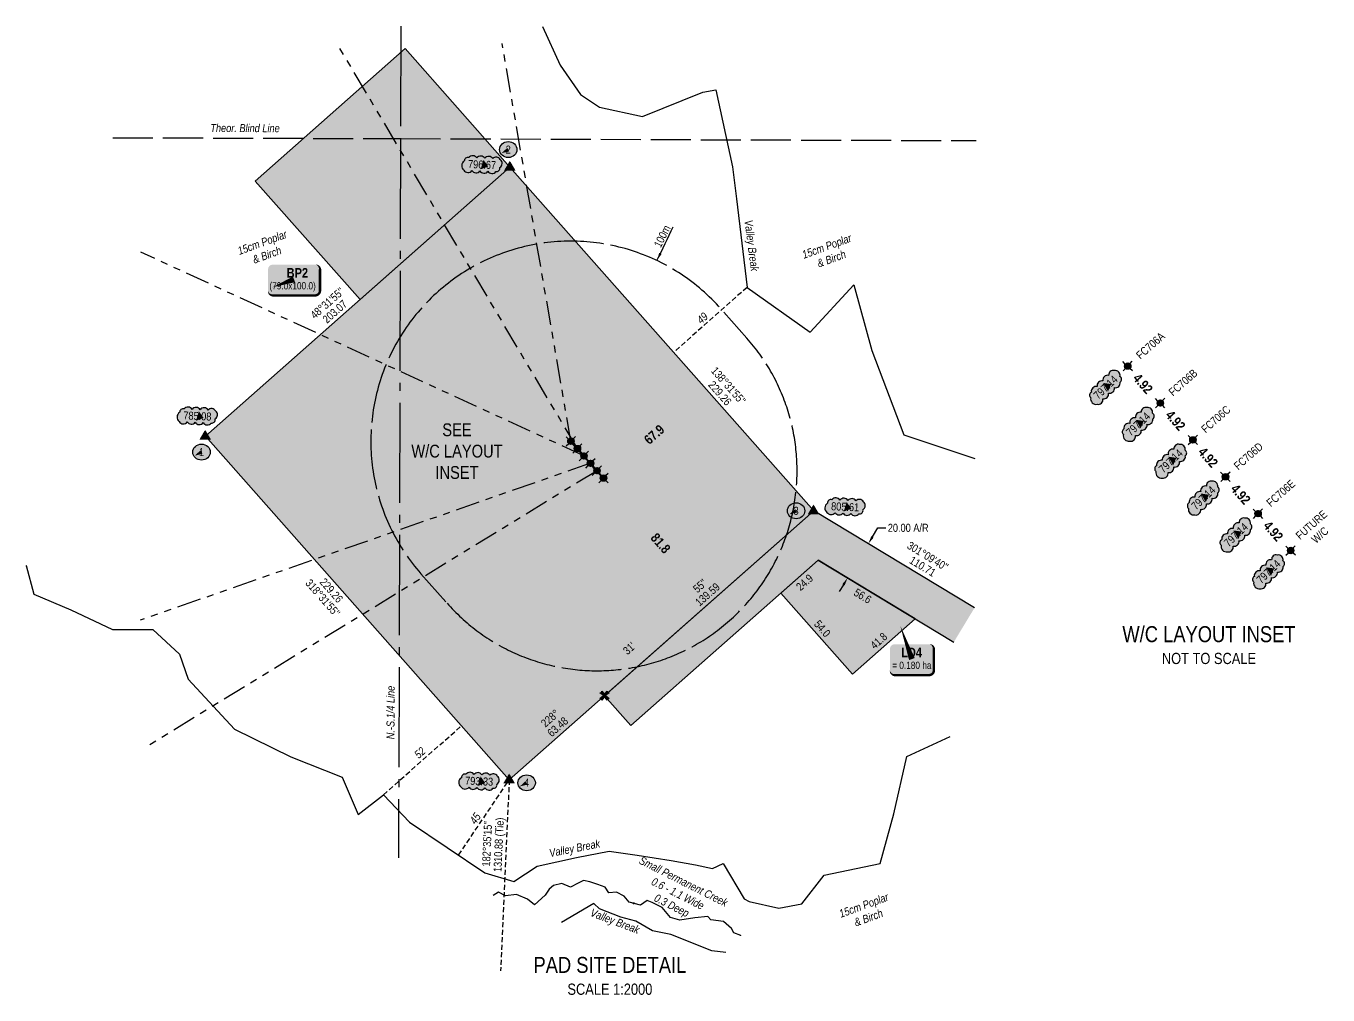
# Model space of a CAD drawing. Extents: x 481150 to 519818, y 6045091 to 6055068.
# Drawn here: x 488739 to 490365, y 6049548 to 6050758 of the extents above; entities that cross this region are included whole.
import ezdxf
from ezdxf.enums import TextEntityAlignment as Align

# ---------------------------------------------------------------- set-up
doc = ezdxf.new("R2010")
doc.units = 0
doc.header["$LTSCALE"] = 5
doc.header["$PDSIZE"] = 0.5
for name, pattern in [('foc-BUFFER', [16.75, 15, -1.75]), ('foc-DRILLPATH', [14.75, 6, -1.75, 1.75, -1.75, 1.75, -1.75]), ('foc-QUARTERLINE', [33, 25, -3, 2, -3]), ('foc-TIELINE', [1.875, 1.25, -0.625]), ('foc-UNSURVEYED', [12.5, 10, -2.5])]:
    doc.linetypes.add(name, pattern=pattern)
doc.layers.get('Defpoints').update_dxf_attribs({"color": 9})
for name, color, linetype in [('AUX-BUFFER', 7, 'foc-BUFFER'), ('DETAIL-T', 7, 'Continuous'), ('L-BD', 7, 'Continuous'), ('L-BD1', 253, 'Continuous'), ('L-MON', 1, 'Continuous'), ('L-QSEC', 8, 'foc-QUARTERLINE'), ('L-TIE', 7, 'foc-TIELINE'), ('L-TITLEDB', 4, 'Continuous'), ('L-USEC', 7, 'foc-UNSURVEYED'), ('P-ELEVATION', 7, 'Continuous'), ('P-PDRILLPATH', 12, 'foc-DRILLPATH'), ('P-PROPOSED', 10, 'Continuous'), ('P-PROPOSED-H', 21, 'Continuous'), ('P-TEMP-BLOCKS', 250, 'Continuous'), ('P-TEMP-H', 41, 'Continuous'), ('P-TEMP_BORROW PIT', 46, 'Continuous'), ('P-TEMP_WORKSPACE', 46, 'Continuous'), ('P-TXT', 4, 'Continuous'), ('T-BUSH-T', 110, 'Continuous'), ('T-SLOPE', 48, 'Continuous'), ('T-TIE', 201, 'foc-TIELINE'), ('T-WATER', 160, 'Continuous')]:
    doc.layers.add(name, color=color, linetype=linetype)
doc.layers.add('T-TEXT', color=48, linetype='Continuous', lineweight=18)
doc.layers.add('T-TIE-T', color=201, linetype='Continuous', lineweight=18)
doc.styles.add('80', font='ARIALN.TTF', dxfattribs={"height": 10})
doc.styles.add('80CG', font='ARIALN.TTF', dxfattribs={"height": 10})
doc.styles.add('80L', font='ARIALN.TTF', dxfattribs={"height": 10})
doc.styles.add('80LS', font='ARIALNI.TTF', dxfattribs={"height": 10})
doc.styles.add('BOLD', font='ARIALNB.TTF')
doc.styles.add('foc-LtypeFont', font='ARIALN.TTF', dxfattribs={"height": 7.35})
doc.linetypes.add('foc-TOPO-flowdirection-NOLINE', pattern='A,0,[">",foc-LtypeFont,S=0.3,R=0,X=0,Y=-0.945],-20,[">",foc-LtypeFont,S=0.3,R=0,X=0,Y=-0.945],0', length=20)
doc.dimstyles.new('CG2011', dxfattribs={"dimscale": 5, "dimtxt": 9, "dimasz": 2, "dimexe": 0.2, "dimexo": 0.0625, "dimgap": 0.5, "dimtad": 0, "dimtih": 1, "dimtoh": 1, "dimzin": 0, "dimdsep": 46, "dimtxsty": '80CG', "dimcen": 0.1, "dimse1": 1, "dimse2": 1, "dimclrd": 256, "dimclrt": 256, "dimaunit": 1, "dimadec": 4, "dimazin": 0, "dimtfac": 0.06, "dimtofl": 0, "dimtmove": 0, "dimatfit": 1, "dimfxl": 0.2, "dimtolj": 1, "dimtzin": 0, "dimlwd": -1, "dimarcsym": 0})
doc.dimstyles.new('Compass 5 000', dxfattribs={"dimscale": 5, "dimtxt": 9, "dimasz": 2, "dimexe": 0.2, "dimexo": 0.0625, "dimgap": 0.5, "dimtad": 0, "dimtih": 1, "dimtoh": 1, "dimzin": 0, "dimdsep": 46, "dimtxsty": '80CG', "dimcen": 0.1, "dimse1": 1, "dimse2": 1, "dimclrd": 256, "dimclrt": 256, "dimaunit": 1, "dimadec": 4, "dimazin": 0, "dimtfac": 0.06, "dimtofl": 0, "dimtmove": 0, "dimatfit": 1, "dimfxl": 0.2, "dimtolj": 1, "dimtzin": 0, "dimlwd": -1, "dimarcsym": 0})

# ---------------------------------------------------------------- blocks, each defined once
blk = doc.blocks.new('*U417')
at = {"true_color": 0xff8aff}
h = blk.add_hatch(color=211, dxfattribs=at)
edge = h.paths.add_edge_path()
edge.add_line((-21.5, -20), (21.5, -20))
edge.add_arc((21.5, -14), 6, 270, 360)
edge.add_line((27.5, -14), (27.5, 12.5))
edge.add_arc((21.5, 12.5), 6, 0, 90)
edge.add_line((21.5, 18.5), (-21.5, 18.5))
edge.add_arc((-21.5, 12.5), 6, 90, 180)
edge.add_line((-27.5, 12.5), (-27.5, -14))
edge.add_arc((-21.5, -14), 6, 180, 270)
at = {"flags": 128}
blk.add_lwpolyline([(-14.4, 41.5, 0, 7.5, 0), (0, 0, 0, 0, 0)], format="xyseb", dxfattribs=at)
at = {"color": 250, "flags": 128}
blk.add_lwpolyline([(-21.5, -20, 3, 3, 0), (21.5, -20, 3, 3, 0.414214), (27.5, -14, 3, 3, 0), (27.5, 12.5, 3, 0, 0.414214), (21.5, 18.5, 0, 0, 0), (-21.5, 18.5, 0, 0, 0.414214), (-27.5, 12.5, 0, 0, 0), (-27.5, -14, 0, 3, 0.414214)], format="xyseb", close=True, dxfattribs=at)
at = {"color": 250}
for tag, p, height, style in [('TEMP_AREA_W1_001', (-9.2, 2.2), 12, 'BOLD'), ('ENTER_TEXT_001', (-30.7, -12.5), 9, '80')]:
    blk.add_attdef(tag, p, '', height=height, dxfattribs=dict(at, style=style))
blk = doc.blocks.new('*D430')
at = {"layer": 'Defpoints', "color": 0, "linetype": 'Continuous', "transparency": 16777216}
for p in [(489790.8, 6050111.6), (489798.3, 6050107.1), (489772.5, 6050064.3)]:
    blk.add_point(p, dxfattribs=at)
at = {"layer": 'P-TXT', "transparency": 16777216}
for p, q in [((489796, 6050120.2), (489802.8, 6050131.5)), ((489802.8, 6050131.5), (489812.8, 6050131.5)), ((489759.8, 6050060.3), (489754.6, 6050051.8))]:
    blk.add_line(p, q, dxfattribs=at)
at = {"layer": 'P-TXT', "linetype": 'Continuous', "transparency": 16777216}
for points in [[(489794.5, 6050121.1), (489797.4, 6050119.3), (489790.8, 6050111.6)], [(489758.3, 6050061.2), (489761.2, 6050059.5), (489764.9, 6050068.9)]]:
    blk.add_solid(points, dxfattribs=at)
at = {"layer": 'P-TXT', "linetype": 'Continuous', "transparency": 16777216, "insert": (489840.6, 6050131.5), "char_height": 10, "attachment_point": 5, "style": '80CG'}
blk.add_mtext('\\A1;20.00 A/R', dxfattribs=at)
blk = doc.blocks.new('WC')
at = {"layer": 'L-MON'}
h = blk.add_hatch(color=255, dxfattribs=at)
h.dxf.hatch_style = 1
edge = h.paths.add_edge_path()
edge.add_arc((0, 0), 0.9, 0, 360)
at = {"layer": 'L-MON', "color": 240, "flags": 128}
for points in [[(-0.62, 0.5), (-1.23, 1.12)], [(0.52, 0.61), (1.13, 1.21)], [(-1.18, -1.18), (-0.56, -0.57)], [(1.16, -1.18), (0.56, -0.57)]]:
    blk.add_lwpolyline(points, dxfattribs=at)
at = {"layer": 'L-MON', "color": 240}
for radius in [0.8, 0.373]:
    blk.add_circle((0, 0), radius, dxfattribs=at)
blk = doc.blocks.new('TRIA')
blk.add_hatch(color=255).paths.add_polyline_path([(-0.04, 1.52), (-1.47, -0.87), (1.39, -0.87)])
blk = doc.blocks.new('TRIAA')
blk.add_blockref('TRIA', (0, 0))
blk = doc.blocks.new('TRIB')
at = {"color": 1}
blk.add_lwpolyline([(-1.12, -0.67), (-0.04, 1.13), (1.04, -0.67)], close=True, dxfattribs=at)
blk = doc.blocks.new('TRIBB')
blk.add_blockref('TRIB', (0, 0))
blk = doc.blocks.new('TRICC')
for name in ['TRIAA', 'TRIBB']:
    blk.add_blockref(name, (0, 0))
blk = doc.blocks.new('plspike')
blk.add_blockref('TRICC', (0, 0))
blk = doc.blocks.new('TEMP')
h = blk.add_hatch(color=255)
h.dxf.hatch_style = 1
h.paths.add_polyline_path([(0, 0.25), (-0.67, 1.15), (-0.67, 0.67), (-1.15, 0.67), (-0.25, 0), (-1.15, -0.67), (-0.67, -0.67), (-0.67, -1.15), (0, -0.25), (0.67, -1.15), (0.67, -0.67), (1.15, -0.67), (0.25, 0), (1.15, 0.67), (0.67, 0.67), (0.67, 1.15)])
h.paths.add_polyline_path([(0.57, 0.85), (0.57, 0.57), (0.85, 0.57), (0.08, 0), (0.85, -0.57), (0.57, -0.57), (0.57, -0.85), (0, -0.08), (-0.57, -0.85), (-0.57, -0.57), (-0.85, -0.57), (-0.08, 0), (-0.85, 0.57), (-0.57, 0.57), (-0.57, 0.85), (0, 0.08)], flags=16)
h = blk.add_hatch(color=1)
h.dxf.hatch_style = 1
h.paths.add_polyline_path([(0, 0.08), (-0.57, 0.85), (-0.57, 0.57), (-0.85, 0.57), (-0.08, 0), (-0.85, -0.57), (-0.57, -0.57), (-0.57, -0.85), (0, -0.08), (0.57, -0.85), (0.57, -0.57), (0.85, -0.57), (0.08, 0), (0.85, 0.57), (0.57, 0.57), (0.57, 0.85)])
at = {"color": 1}
for p, q in [((-0.08, 0), (0.08, 0)), ((0, 0.08), (0, -0.08))]:
    blk.add_line(p, q, dxfattribs=at)
at = {"color": 255, "flags": 128}
blk.add_lwpolyline([(-0.25, 0), (-1.15, 0.67), (-0.67, 0.67), (-0.67, 1.15), (0, 0.25), (0.67, 1.15), (0.67, 0.67), (1.15, 0.67), (0.25, 0), (1.15, -0.67), (0.67, -0.67), (0.67, -1.15), (0, -0.25), (-0.67, -1.15), (-0.67, -0.67), (-1.15, -0.67)], close=True, dxfattribs=at)
at = {"color": 1, "flags": 128}
blk.add_lwpolyline([(-0.08, 0), (-0.85, 0.57), (-0.57, 0.57), (-0.57, 0.85), (0, 0.08), (0.57, 0.85), (0.57, 0.57), (0.85, 0.57), (0.08, 0), (0.85, -0.57), (0.57, -0.57), (0.57, -0.85), (0, -0.08), (-0.57, -0.85), (-0.57, -0.57), (-0.85, -0.57)], close=True, dxfattribs=at)
blk = doc.blocks.new('*U372')
at = {"layer": 'P-ELEVATION'}
h = blk.add_hatch(color=111, dxfattribs=at)
h.dxf.hatch_style = 1
edge = h.paths.add_edge_path()
edge.add_arc((-17.4, -4.5), 6.1, 215, 325)
edge.add_arc((-7.4, -4.5), 6.1, 215, 325)
edge.add_arc((2.6, -4.5), 6.1, 215, 325)
edge.add_arc((12.7, -4.5), 6.1, 215, 325)
edge.add_arc((18.1, -3.7), 4.32, 263.4336, 373.4336)
edge.add_arc((18.8, 2.3), 6.1, 305, 415)
edge.add_arc((17.5, 4.4), 5.69, 30.6955, 140.6955)
edge.add_arc((8.1, 4.5), 6.1, 35, 145)
edge.add_arc((-1.9, 4.5), 6.1, 35, 145)
edge.add_arc((-11.9, 4.5), 6.1, 35, 145)
edge.add_arc((-18, 3.8), 4.33, 75.4261, 185.4261)
edge.add_arc((-18.4, -2.3), 6.96, 125, 235)
at = {"color": 240, "flags": 128}
blk.add_lwpolyline([(-22.4, -8, 0.520567), (-12.3, -8, 0.520567), (-2.4, -8, 0.520567), (7.6, -8, 0.520567), (17.6, -8, 0.520567), (22.4, -2.7, 0.520567), (22.4, 7.3, 0.520567), (13.1, 8, 0.520567), (3.1, 8, 0.520567), (-6.9, 8, 0.520567), (-16.9, 8, 0.520567), (-22.4, 3.4, 0.520567)], format="xyb", close=True, dxfattribs=at)
at = {"layer": 'P-ELEVATION', "color": 240, "flags": 128}
blk.add_lwpolyline([(0, 0, 12.5, 0, 0), (7.8, -2, 0, 0, 0)], format="xyseb", dxfattribs=at)
at = {"layer": 'P-ELEVATION', "color": 240, "style": '80'}
blk.add_attdef('ELEVATION', text='', height=10, dxfattribs=at).set_placement((0, 0), align=Align.MIDDLE_CENTER)
blk = doc.blocks.new('*U368')
at = {"layer": 'P-ELEVATION'}
h = blk.add_hatch(color=111, dxfattribs=at)
h.dxf.hatch_style = 1
edge = h.paths.add_edge_path()
edge.add_arc((-17.4, -4.5), 6.1, 215, 325)
edge.add_arc((-7.4, -4.5), 6.1, 215, 325)
edge.add_arc((2.6, -4.5), 6.1, 215, 325)
edge.add_arc((12.7, -4.5), 6.1, 215, 325)
edge.add_arc((18.1, -3.7), 4.32, 263.4336, 373.4336)
edge.add_arc((18.8, 2.3), 6.1, 305, 415)
edge.add_arc((17.5, 4.4), 5.69, 30.6955, 140.6955)
edge.add_arc((8.1, 4.5), 6.1, 35, 145)
edge.add_arc((-1.9, 4.5), 6.1, 35, 145)
edge.add_arc((-11.9, 4.5), 6.1, 35, 145)
edge.add_arc((-18, 3.8), 4.33, 75.4261, 185.4261)
edge.add_arc((-18.4, -2.3), 6.96, 125, 235)
at = {"color": 240, "flags": 128}
blk.add_lwpolyline([(-22.4, -8, 0.520567), (-12.3, -8, 0.520567), (-2.4, -8, 0.520567), (7.6, -8, 0.520567), (17.6, -8, 0.520567), (22.4, -2.7, 0.520567), (22.4, 7.3, 0.520567), (13.1, 8, 0.520567), (3.1, 8, 0.520567), (-6.9, 8, 0.520567), (-16.9, 8, 0.520567), (-22.4, 3.4, 0.520567)], format="xyb", close=True, dxfattribs=at)
at = {"layer": 'P-ELEVATION', "color": 240, "flags": 128}
blk.add_lwpolyline([(0, 0, 12.5, 0, 0), (7.8, -2, 0, 0, 0)], format="xyseb", dxfattribs=at)
at = {"layer": 'P-ELEVATION', "color": 240, "style": '80'}
blk.add_attdef('ELEVATION', text='', height=10, dxfattribs=at).set_placement((0, 0), align=Align.MIDDLE_CENTER)
blk = doc.blocks.new('*U369')
at = {"layer": 'P-ELEVATION'}
h = blk.add_hatch(color=111, dxfattribs=at)
h.dxf.hatch_style = 1
edge = h.paths.add_edge_path()
edge.add_arc((-17.4, -4.5), 6.1, 215, 325)
edge.add_arc((-7.4, -4.5), 6.1, 215, 325)
edge.add_arc((2.6, -4.5), 6.1, 215, 325)
edge.add_arc((12.7, -4.5), 6.1, 215, 325)
edge.add_arc((18.1, -3.7), 4.32, 263.4336, 373.4336)
edge.add_arc((18.8, 2.3), 6.1, 305, 415)
edge.add_arc((17.5, 4.4), 5.69, 30.6955, 140.6955)
edge.add_arc((8.1, 4.5), 6.1, 35, 145)
edge.add_arc((-1.9, 4.5), 6.1, 35, 145)
edge.add_arc((-11.9, 4.5), 6.1, 35, 145)
edge.add_arc((-18, 3.8), 4.33, 75.4261, 185.4261)
edge.add_arc((-18.4, -2.3), 6.96, 125, 235)
at = {"color": 240, "flags": 128}
blk.add_lwpolyline([(-22.4, -8, 0.520567), (-12.3, -8, 0.520567), (-2.4, -8, 0.520567), (7.6, -8, 0.520567), (17.6, -8, 0.520567), (22.4, -2.7, 0.520567), (22.4, 7.3, 0.520567), (13.1, 8, 0.520567), (3.1, 8, 0.520567), (-6.9, 8, 0.520567), (-16.9, 8, 0.520567), (-22.4, 3.4, 0.520567)], format="xyb", close=True, dxfattribs=at)
at = {"layer": 'P-ELEVATION', "color": 240, "flags": 128}
blk.add_lwpolyline([(0, 0, 12.5, 0, 0), (7.8, -2, 0, 0, 0)], format="xyseb", dxfattribs=at)
at = {"layer": 'P-ELEVATION', "color": 240, "style": '80'}
blk.add_attdef('ELEVATION', text='', height=10, dxfattribs=at).set_placement((0, 0), align=Align.MIDDLE_CENTER)
blk = doc.blocks.new('*U370')
at = {"layer": 'P-ELEVATION'}
h = blk.add_hatch(color=111, dxfattribs=at)
h.dxf.hatch_style = 1
edge = h.paths.add_edge_path()
edge.add_arc((-17.4, -4.5), 6.1, 215, 325)
edge.add_arc((-7.4, -4.5), 6.1, 215, 325)
edge.add_arc((2.6, -4.5), 6.1, 215, 325)
edge.add_arc((12.7, -4.5), 6.1, 215, 325)
edge.add_arc((18.1, -3.7), 4.32, 263.4336, 373.4336)
edge.add_arc((18.8, 2.3), 6.1, 305, 415)
edge.add_arc((17.5, 4.4), 5.69, 30.6955, 140.6955)
edge.add_arc((8.1, 4.5), 6.1, 35, 145)
edge.add_arc((-1.9, 4.5), 6.1, 35, 145)
edge.add_arc((-11.9, 4.5), 6.1, 35, 145)
edge.add_arc((-18, 3.8), 4.33, 75.4261, 185.4261)
edge.add_arc((-18.4, -2.3), 6.96, 125, 235)
at = {"color": 240, "flags": 128}
blk.add_lwpolyline([(-22.4, -8, 0.520567), (-12.3, -8, 0.520567), (-2.4, -8, 0.520567), (7.6, -8, 0.520567), (17.6, -8, 0.520567), (22.4, -2.7, 0.520567), (22.4, 7.3, 0.520567), (13.1, 8, 0.520567), (3.1, 8, 0.520567), (-6.9, 8, 0.520567), (-16.9, 8, 0.520567), (-22.4, 3.4, 0.520567)], format="xyb", close=True, dxfattribs=at)
at = {"layer": 'P-ELEVATION', "color": 240, "flags": 128}
blk.add_lwpolyline([(0, 0, 12.5, 0, 0), (7.8, -2, 0, 0, 0)], format="xyseb", dxfattribs=at)
at = {"layer": 'P-ELEVATION', "color": 240, "style": '80'}
blk.add_attdef('ELEVATION', text='', height=10, dxfattribs=at).set_placement((0, 0), align=Align.MIDDLE_CENTER)
blk = doc.blocks.new('*U371')
at = {"layer": 'P-ELEVATION'}
h = blk.add_hatch(color=111, dxfattribs=at)
h.dxf.hatch_style = 1
edge = h.paths.add_edge_path()
edge.add_arc((-17.4, -4.5), 6.1, 215, 325)
edge.add_arc((-7.4, -4.5), 6.1, 215, 325)
edge.add_arc((2.6, -4.5), 6.1, 215, 325)
edge.add_arc((12.7, -4.5), 6.1, 215, 325)
edge.add_arc((18.1, -3.7), 4.32, 263.4336, 373.4336)
edge.add_arc((18.8, 2.3), 6.1, 305, 415)
edge.add_arc((17.5, 4.4), 5.69, 30.6955, 140.6955)
edge.add_arc((8.1, 4.5), 6.1, 35, 145)
edge.add_arc((-1.9, 4.5), 6.1, 35, 145)
edge.add_arc((-11.9, 4.5), 6.1, 35, 145)
edge.add_arc((-18, 3.8), 4.33, 75.4261, 185.4261)
edge.add_arc((-18.4, -2.3), 6.96, 125, 235)
at = {"color": 240, "flags": 128}
blk.add_lwpolyline([(-22.4, -8, 0.520567), (-12.3, -8, 0.520567), (-2.4, -8, 0.520567), (7.6, -8, 0.520567), (17.6, -8, 0.520567), (22.4, -2.7, 0.520567), (22.4, 7.3, 0.520567), (13.1, 8, 0.520567), (3.1, 8, 0.520567), (-6.9, 8, 0.520567), (-16.9, 8, 0.520567), (-22.4, 3.4, 0.520567)], format="xyb", close=True, dxfattribs=at)
at = {"layer": 'P-ELEVATION', "color": 240, "flags": 128}
blk.add_lwpolyline([(0, 0, 12.5, 0, 0), (7.8, -2, 0, 0, 0)], format="xyseb", dxfattribs=at)
at = {"layer": 'P-ELEVATION', "color": 240, "style": '80'}
blk.add_attdef('ELEVATION', text='', height=10, dxfattribs=at).set_placement((0, 0), align=Align.MIDDLE_CENTER)
blk = doc.blocks.new('*U393')
at = {"layer": 'P-ELEVATION'}
h = blk.add_hatch(color=111, dxfattribs=at)
h.dxf.hatch_style = 1
edge = h.paths.add_edge_path()
edge.add_arc((-17.4, -4.5), 6.1, 215, 325)
edge.add_arc((-7.4, -4.5), 6.1, 215, 325)
edge.add_arc((2.6, -4.5), 6.1, 215, 325)
edge.add_arc((12.7, -4.5), 6.1, 215, 325)
edge.add_arc((18.1, -3.7), 4.32, 263.4336, 373.4336)
edge.add_arc((18.8, 2.3), 6.1, 305, 415)
edge.add_arc((17.5, 4.4), 5.69, 30.6955, 140.6955)
edge.add_arc((8.1, 4.5), 6.1, 35, 145)
edge.add_arc((-1.9, 4.5), 6.1, 35, 145)
edge.add_arc((-11.9, 4.5), 6.1, 35, 145)
edge.add_arc((-18, 3.8), 4.33, 75.4261, 185.4261)
edge.add_arc((-18.4, -2.3), 6.96, 125, 235)
at = {"color": 240, "flags": 128}
blk.add_lwpolyline([(-22.4, -8, 0.520567), (-12.3, -8, 0.520567), (-2.4, -8, 0.520567), (7.6, -8, 0.520567), (17.6, -8, 0.520567), (22.4, -2.7, 0.520567), (22.4, 7.3, 0.520567), (13.1, 8, 0.520567), (3.1, 8, 0.520567), (-6.9, 8, 0.520567), (-16.9, 8, 0.520567), (-22.4, 3.4, 0.520567)], format="xyb", close=True, dxfattribs=at)
at = {"layer": 'P-ELEVATION', "color": 240, "flags": 128}
blk.add_lwpolyline([(0, 0, 12.5, 0, 0), (7.8, -2, 0, 0, 0)], format="xyseb", dxfattribs=at)
at = {"layer": 'P-ELEVATION', "color": 240, "style": '80'}
blk.add_attdef('ELEVATION', text='', height=10, dxfattribs=at).set_placement((0, 0), align=Align.MIDDLE_CENTER)
blk = doc.blocks.new('*U394')
at = {"layer": 'P-ELEVATION'}
h = blk.add_hatch(color=111, dxfattribs=at)
h.dxf.hatch_style = 1
edge = h.paths.add_edge_path()
edge.add_arc((-17.4, -4.5), 6.1, 215, 325)
edge.add_arc((-7.4, -4.5), 6.1, 215, 325)
edge.add_arc((2.6, -4.5), 6.1, 215, 325)
edge.add_arc((12.7, -4.5), 6.1, 215, 325)
edge.add_arc((18.1, -3.7), 4.32, 263.4336, 373.4336)
edge.add_arc((18.8, 2.3), 6.1, 305, 415)
edge.add_arc((17.5, 4.4), 5.69, 30.6955, 140.6955)
edge.add_arc((8.1, 4.5), 6.1, 35, 145)
edge.add_arc((-1.9, 4.5), 6.1, 35, 145)
edge.add_arc((-11.9, 4.5), 6.1, 35, 145)
edge.add_arc((-18, 3.8), 4.33, 75.4261, 185.4261)
edge.add_arc((-18.4, -2.3), 6.96, 125, 235)
at = {"color": 240, "flags": 128}
blk.add_lwpolyline([(-22.4, -8, 0.520567), (-12.3, -8, 0.520567), (-2.4, -8, 0.520567), (7.6, -8, 0.520567), (17.6, -8, 0.520567), (22.4, -2.7, 0.520567), (22.4, 7.3, 0.520567), (13.1, 8, 0.520567), (3.1, 8, 0.520567), (-6.9, 8, 0.520567), (-16.9, 8, 0.520567), (-22.4, 3.4, 0.520567)], format="xyb", close=True, dxfattribs=at)
at = {"layer": 'P-ELEVATION', "color": 240, "flags": 128}
blk.add_lwpolyline([(0, 0, 12.5, 0, 0), (7.8, -2, 0, 0, 0)], format="xyseb", dxfattribs=at)
at = {"layer": 'P-ELEVATION', "color": 240, "style": '80'}
blk.add_attdef('ELEVATION', text='', height=10, dxfattribs=at).set_placement((0, 0), align=Align.MIDDLE_CENTER)
blk = doc.blocks.new('*U395')
at = {"layer": 'P-ELEVATION'}
h = blk.add_hatch(color=111, dxfattribs=at)
h.dxf.hatch_style = 1
edge = h.paths.add_edge_path()
edge.add_arc((-17.4, -4.5), 6.1, 215, 325)
edge.add_arc((-7.4, -4.5), 6.1, 215, 325)
edge.add_arc((2.6, -4.5), 6.1, 215, 325)
edge.add_arc((12.7, -4.5), 6.1, 215, 325)
edge.add_arc((18.1, -3.7), 4.32, 263.4336, 373.4336)
edge.add_arc((18.8, 2.3), 6.1, 305, 415)
edge.add_arc((17.5, 4.4), 5.69, 30.6955, 140.6955)
edge.add_arc((8.1, 4.5), 6.1, 35, 145)
edge.add_arc((-1.9, 4.5), 6.1, 35, 145)
edge.add_arc((-11.9, 4.5), 6.1, 35, 145)
edge.add_arc((-18, 3.8), 4.33, 75.4261, 185.4261)
edge.add_arc((-18.4, -2.3), 6.96, 125, 235)
at = {"color": 240, "flags": 128}
blk.add_lwpolyline([(-22.4, -8, 0.520567), (-12.3, -8, 0.520567), (-2.4, -8, 0.520567), (7.6, -8, 0.520567), (17.6, -8, 0.520567), (22.4, -2.7, 0.520567), (22.4, 7.3, 0.520567), (13.1, 8, 0.520567), (3.1, 8, 0.520567), (-6.9, 8, 0.520567), (-16.9, 8, 0.520567), (-22.4, 3.4, 0.520567)], format="xyb", close=True, dxfattribs=at)
at = {"layer": 'P-ELEVATION', "color": 240, "flags": 128}
blk.add_lwpolyline([(0, 0, 12.5, 0, 0), (7.8, -2, 0, 0, 0)], format="xyseb", dxfattribs=at)
at = {"layer": 'P-ELEVATION', "color": 240, "style": '80'}
blk.add_attdef('ELEVATION', text='', height=10, dxfattribs=at).set_placement((0, 0), align=Align.MIDDLE_CENTER)
blk = doc.blocks.new('*U396')
at = {"layer": 'P-ELEVATION'}
h = blk.add_hatch(color=111, dxfattribs=at)
h.dxf.hatch_style = 1
edge = h.paths.add_edge_path()
edge.add_arc((-17.4, -4.5), 6.1, 215, 325)
edge.add_arc((-7.4, -4.5), 6.1, 215, 325)
edge.add_arc((2.6, -4.5), 6.1, 215, 325)
edge.add_arc((12.7, -4.5), 6.1, 215, 325)
edge.add_arc((18.1, -3.7), 4.32, 263.4336, 373.4336)
edge.add_arc((18.8, 2.3), 6.1, 305, 415)
edge.add_arc((17.5, 4.4), 5.69, 30.6955, 140.6955)
edge.add_arc((8.1, 4.5), 6.1, 35, 145)
edge.add_arc((-1.9, 4.5), 6.1, 35, 145)
edge.add_arc((-11.9, 4.5), 6.1, 35, 145)
edge.add_arc((-18, 3.8), 4.33, 75.4261, 185.4261)
edge.add_arc((-18.4, -2.3), 6.96, 125, 235)
at = {"color": 240, "flags": 128}
blk.add_lwpolyline([(-22.4, -8, 0.520567), (-12.3, -8, 0.520567), (-2.4, -8, 0.520567), (7.6, -8, 0.520567), (17.6, -8, 0.520567), (22.4, -2.7, 0.520567), (22.4, 7.3, 0.520567), (13.1, 8, 0.520567), (3.1, 8, 0.520567), (-6.9, 8, 0.520567), (-16.9, 8, 0.520567), (-22.4, 3.4, 0.520567)], format="xyb", close=True, dxfattribs=at)
at = {"layer": 'P-ELEVATION', "color": 240, "flags": 128}
blk.add_lwpolyline([(0, 0, 12.5, 0, 0), (7.8, -2, 0, 0, 0)], format="xyseb", dxfattribs=at)
at = {"layer": 'P-ELEVATION', "color": 240, "style": '80'}
blk.add_attdef('ELEVATION', text='', height=10, dxfattribs=at).set_placement((0, 0), align=Align.MIDDLE_CENTER)
blk = doc.blocks.new('*U397')
at = {"layer": 'P-ELEVATION'}
h = blk.add_hatch(color=111, dxfattribs=at)
h.dxf.hatch_style = 1
edge = h.paths.add_edge_path()
edge.add_arc((-17.4, -4.5), 6.1, 215, 325)
edge.add_arc((-7.4, -4.5), 6.1, 215, 325)
edge.add_arc((2.6, -4.5), 6.1, 215, 325)
edge.add_arc((12.7, -4.5), 6.1, 215, 325)
edge.add_arc((18.1, -3.7), 4.32, 263.4336, 373.4336)
edge.add_arc((18.8, 2.3), 6.1, 305, 415)
edge.add_arc((17.5, 4.4), 5.69, 30.6955, 140.6955)
edge.add_arc((8.1, 4.5), 6.1, 35, 145)
edge.add_arc((-1.9, 4.5), 6.1, 35, 145)
edge.add_arc((-11.9, 4.5), 6.1, 35, 145)
edge.add_arc((-18, 3.8), 4.33, 75.4261, 185.4261)
edge.add_arc((-18.4, -2.3), 6.96, 125, 235)
at = {"color": 240, "flags": 128}
blk.add_lwpolyline([(-22.4, -8, 0.520567), (-12.3, -8, 0.520567), (-2.4, -8, 0.520567), (7.6, -8, 0.520567), (17.6, -8, 0.520567), (22.4, -2.7, 0.520567), (22.4, 7.3, 0.520567), (13.1, 8, 0.520567), (3.1, 8, 0.520567), (-6.9, 8, 0.520567), (-16.9, 8, 0.520567), (-22.4, 3.4, 0.520567)], format="xyb", close=True, dxfattribs=at)
at = {"layer": 'P-ELEVATION', "color": 240, "flags": 128}
blk.add_lwpolyline([(0, 0, 12.5, 0, 0), (7.8, -2, 0, 0, 0)], format="xyseb", dxfattribs=at)
at = {"layer": 'P-ELEVATION', "color": 240, "style": '80'}
blk.add_attdef('ELEVATION', text='', height=10, dxfattribs=at).set_placement((0, 0), align=Align.MIDDLE_CENTER)
blk = doc.blocks.new('Induction_Bend_No')
at = {"layer": 'P-ELEVATION'}
h = blk.add_hatch(color=111, dxfattribs=at)
h.dxf.hatch_style = 1
edge = h.paths.add_edge_path()
edge.add_ellipse((0, 0), major_axis=(-10.9, 0), ratio=0.913794, start_angle=0, end_angle=360)
at = {"layer": 'P-ELEVATION', "color": 7, "flags": 128}
blk.add_lwpolyline([(0, 0, 5, 0, 0), (-8.5, -4.5, 0, 0, 0)], format="xyseb", dxfattribs=at)
at = {"layer": 'P-ELEVATION', "color": 7}
blk.add_ellipse((0, 0), major_axis=(-10.9, 0), ratio=0.913794, dxfattribs=at)
at = {"layer": 'P-ELEVATION', "style": '80'}
blk.add_attdef('BEND', text='', height=10, dxfattribs=at).set_placement((0, 0), align=Align.MIDDLE_CENTER)
blk = doc.blocks.new('*U588')
at = {"true_color": 0xff8aff}
h = blk.add_hatch(color=211, dxfattribs=at)
edge = h.paths.add_edge_path()
edge.add_line((-26.5, -20), (26.5, -20))
edge.add_arc((26.5, -14), 6, 270, 360)
edge.add_line((32.5, -14), (32.5, 12.5))
edge.add_arc((26.5, 12.5), 6, 0, 90)
edge.add_line((26.5, 18.5), (-26.5, 18.5))
edge.add_arc((-26.5, 12.5), 6, 90, 180)
edge.add_line((-32.5, 12.5), (-32.5, -14))
edge.add_arc((-26.5, -14), 6, 180, 270)
at = {"color": 250, "flags": 128}
blk.add_lwpolyline([(-26.5, -20, 3, 3, 0), (26.5, -20, 3, 3, 0.414214), (32.5, -14, 3, 3, 0), (32.5, 12.5, 3, 0, 0.414214), (26.5, 18.5, 0, 0, 0), (-26.5, 18.5, 0, 0, 0.414214), (-32.5, 12.5, 0, 0, 0), (-32.5, -14, 0, 3, 0.414214)], format="xyseb", close=True, dxfattribs=at)
at = {"flags": 128}
blk.add_lwpolyline([(-26.8, -9.8, 0, 7.5, 0), (0, 0, 0, 0, 0)], format="xyseb", dxfattribs=at)
at = {"color": 250}
for tag, p, height, style in [('TEMP_AREA_W1_001', (-9.2, 2.2), 12, 'BOLD'), ('ENTER_TEXT_001', (-30.7, -12.5), 9, '80')]:
    blk.add_attdef(tag, p, '', height=height, dxfattribs=dict(at, style=style))

msp = doc.modelspace()

# ---------------------------------------------------------------- hatches: boundary and pattern name
at = {"layer": 'P-PROPOSED-H'}
h = msp.add_hatch(color=256, dxfattribs=at)
h.dxf.hatch_style = 1
h.paths.add_polyline_path([(489342.401, 6049816.85), (489722.623, 6050152.86), (489343.281, 6050582.116), (488963.059, 6050246.106)])
h = msp.add_hatch(color=256, dxfattribs=at)
h.dxf.hatch_style = 1
h.paths.add_polyline_path([(489897.497, 6049988.714), (489923.356, 6050031.477), (489722.623, 6050152.86), (489461.283, 6049921.874), (489494.376, 6049884.427), (489728.193, 6050091.092)])
at = {"layer": 'P-TEMP-H'}
h = msp.add_hatch(color=256, dxfattribs=at)
h.dxf.hatch_style = 1
h.paths.add_polyline_path([(489343.281, 6050582.116), (489156.047, 6050416.653), (489025.332, 6050564.568), (489212.565, 6050730.03)])
h = msp.add_hatch(color=256, dxfattribs=at)
h.dxf.hatch_style = 1
h.paths.add_polyline_path([(489771, 6049948.804), (489849.223, 6050017.906), (489728.193, 6050091.092), (489681.623, 6050049.929)])

# ---------------------------------------------------------------- linework, layer by layer
at = {"layer": 'AUX-BUFFER', "color": 251, "linetype": 'foc-BUFFER', "flags": 128}
msp.add_lwpolyline([(489264.769, 6050037.418, 1), (489639.236, 6050368.342), (489606.673, 6050405.19, 1), (489232.206, 6050074.266)], format="xyb", close=True, dxfattribs=at)
at = {"layer": 'L-QSEC'}
for p, q in [((489207.169, 6050758.288), (489206.742, 6050617.626)), ((489206.742, 6050617.626), (489204.092, 6049719.297))]:
    msp.add_line(p, q, dxfattribs=at)
at = {"layer": 'L-TIE'}
msp.add_line((489342.401, 6049816.85), (489331.615, 6049577.992), dxfattribs=at)
at = {"layer": 'L-USEC'}
for p, q in [((488847.489, 6050618.851), (489206.742, 6050617.626)), ((489206.742, 6050617.626), (489925.304, 6050615.177))]:
    msp.add_line(p, q, dxfattribs=at)
at = {"layer": 'P-PDRILLPATH', "flags": 128}
for points in [[(489427.58, 6050230.516), (489129.601, 6050732.761)], [(489419.44, 6050239.728), (489333.575, 6050736.366)], [(489435.721, 6050221.304), (488882.253, 6050475.78)], [(489443.862, 6050212.092), (488881.593, 6050016.171)], [(489452.003, 6050202.88), (488890.453, 6049858.6)]]:
    msp.add_lwpolyline(points, dxfattribs=at)
at = {"layer": 'P-PROPOSED', "flags": 128}
msp.add_lwpolyline([(489342.401, 6049816.85), (489722.623, 6050152.86), (489343.281, 6050582.116), (488963.059, 6050246.106)], close=True, dxfattribs=at)
msp.add_lwpolyline([(489923.356, 6050031.477), (489722.623, 6050152.86), (489461.283, 6049921.874), (489494.376, 6049884.427), (489728.193, 6050091.092), (489897.497, 6049988.714)], dxfattribs=at)
at = {"layer": 'P-TEMP_BORROW PIT', "flags": 128}
msp.add_lwpolyline([(489343.281, 6050582.116), (489156.047, 6050416.653), (489025.332, 6050564.568), (489212.565, 6050730.03)], close=True, dxfattribs=at)
at = {"layer": 'P-TEMP_WORKSPACE', "flags": 128}
msp.add_lwpolyline([(489771, 6049948.804), (489849.223, 6050017.906), (489728.193, 6050091.092), (489681.623, 6050049.929)], close=True, dxfattribs=at)
at = {"layer": 'T-SLOPE'}
msp.add_lwpolyline([(489384.077, 6050757.75), (489405.84, 6050709.338), (489431.561, 6050672.694), (489455.006, 6050656.999), (489508.871, 6050645.111), (489584.352, 6050675.731), (489600.426, 6050678.806), (489621.165, 6050582.577), (489626.301, 6050542.346), (489639.356, 6050431.855), (489718.069, 6050375.775), (489772.692, 6050435.136), (489795.227, 6050352.888), (489835.219, 6050247.857), (489923.979, 6050218.041)], dxfattribs=at)
at = {"layer": 'T-SLOPE', "flags": 128}
for points in [[(488739.805, 6050083.322), (488739.009, 6050084.384), (488748.864, 6050048.614), (488794.797, 6050029.061), (488846.941, 6050004.603), (488897.461, 6050004.447), (488930.811, 6049973.815), (488941.666, 6049942.562), (488999.361, 6049879.945), (489069.658, 6049845.387), (489133.727, 6049820.215), (489153.922, 6049773.323), (489185.289, 6049798.203), (489218.039, 6049763.761), (489311.973, 6049700.642), (489347.933, 6049689.772), (489377.105, 6049708.855), (489426.369, 6049719.874), (489467.274, 6049727.819), (489502.162, 6049722.854), (489544.649, 6049715.936), (489575.189, 6049710.579), (489596.239, 6049706.154), (489609.717, 6049712.446), (489635.867, 6049668.066), (489641.907, 6049664.611), (489678.972, 6049656.496), (489707.755, 6049661.813), (489735.549, 6049697.709), (489805.663, 6049712.262), (489822.861, 6049774.439), (489838.736, 6049845.876), (489892.976, 6049871.012)], [(489613.052, 6049601.158), (489595.412, 6049603.204), (489544.347, 6049623.706), (489521.184, 6049627.951), (489500.639, 6049640.146), (489481.952, 6049645.079), (489455.187, 6049655.549), (489448.157, 6049662.299), (489407.553, 6049638.599)], [(489498.262, 6049663.624), (489497.062, 6049661.416)]]:
    msp.add_lwpolyline(points, dxfattribs=at)
at = {"layer": 'T-TIE'}
for p, q in [((489639.356, 6050431.855), (489547.671, 6050350.832)), ((489185.289, 6049798.203), (489282.759, 6049884.34)), ((489279.14, 6049722.704), (489342.401, 6049816.85))]:
    msp.add_line(p, q, dxfattribs=at)
at = {"layer": 'T-WATER', "flags": 128}
msp.add_lwpolyline([(489631.685, 6049622.036), (489631.442, 6049622.171), (489622.769, 6049625.481), (489619.894, 6049630.894), (489609.779, 6049639.714), (489594.132, 6049642.066), (489590.349, 6049645.989), (489574.314, 6049644.286), (489555.602, 6049641.551), (489543.972, 6049644.804), (489533.279, 6049657.361), (489521.062, 6049663.539), (489514.784, 6049666.146), (489506.169, 6049660.166), (489492.184, 6049663.934), (489486.059, 6049671.436), (489476.197, 6049676.599), (489466.739, 6049675.501), (489462.082, 6049682.599), (489452.969, 6049686.029), (489442.887, 6049689.481), (489435.157, 6049691.034), (489428.469, 6049687.544), (489418.794, 6049682.536), (489407.949, 6049687.204), (489397.837, 6049684.776), (489392.292, 6049680.019), (489387.304, 6049672.906), (489387.122, 6049672.786), (489373.822, 6049660.479), (489365.302, 6049667.711), (489351.567, 6049673.366), (489337.922, 6049671.976), (489328.834, 6049676.259), (489322.237, 6049672.437)], dxfattribs=at)
at = {"layer": 'T-WATER', "linetype": 'foc-TOPO-flowdirection-NOLINE', "ltscale": 0.8, "flags": 128}
msp.add_lwpolyline([(489631.685, 6049622.036), (489631.442, 6049622.171), (489622.769, 6049625.481), (489619.894, 6049630.894), (489609.779, 6049639.714), (489594.132, 6049642.066), (489590.349, 6049645.989), (489574.314, 6049644.286), (489555.602, 6049641.551), (489543.972, 6049644.804), (489533.279, 6049657.361), (489521.062, 6049663.539), (489514.784, 6049666.146), (489506.169, 6049660.166), (489492.184, 6049663.934), (489486.059, 6049671.436), (489476.197, 6049676.599), (489466.739, 6049675.501), (489462.082, 6049682.599), (489452.969, 6049686.029), (489442.887, 6049689.481), (489435.157, 6049691.034), (489428.469, 6049687.544), (489418.794, 6049682.536), (489407.949, 6049687.204), (489397.837, 6049684.776), (489392.292, 6049680.019), (489387.304, 6049672.906), (489387.122, 6049672.786), (489373.822, 6049660.479), (489365.302, 6049667.711), (489351.567, 6049673.366), (489337.922, 6049671.976), (489328.834, 6049676.259), (489322.237, 6049672.437)], dxfattribs=at)

# ---------------------------------------------------------------- block references
at = {"xscale": 0.9994791900000044, "yscale": 0.9994791900000044, "zscale": 0.9994791900000044}
for p, values in [((489341.169, 6050603.939), {'BEND': '2'}), ((488958.139, 6050226.152), {'BEND': '1'}), ((489700.64, 6050152.831), {'BEND': '3'}), ((489364.102, 6049813.026), {'BEND': '4'})]:
    msp.add_blockref('Induction_Bend_No', p, dxfattribs=at).add_auto_attribs(values)
at = {"layer": 'L-BD'}
for name, p, xscale, yscale, zscale, rotation, values in [('*U395', (489308.462, 6050585.227), 0.99947296, 0.99947296, 0.99947296, 357.4409588680371, {'ELEVATION': '796.67'}), ('*U372', (490087.039, 6050307.091), 0.9994710005280015, 0.9994710005280015, 0.9994710005280015, 43.90302606294506, {'ELEVATION': '797.14'}), ('*U368', (490127.743, 6050261.032), 0.9994710005280015, 0.9994710005280015, 0.9994710005280015, 43.90302606294506, {'ELEVATION': '797.14'}), ('*U394', (488952.989, 6050271.215), 0.99947296, 0.99947296, 0.99947296, 357.4409588680371, {'ELEVATION': '785.08'}), ('*U369', (490168.446, 6050214.972), 0.9994710005280015, 0.9994710005280015, 0.9994710005280015, 43.90302606294506, {'ELEVATION': '797.14'}), ('*U370', (490209.15, 6050168.913), 0.9994710005280015, 0.9994710005280015, 0.9994710005280015, 43.90302606294506, {'ELEVATION': '797.14'}), ('*U396', (489761.888, 6050157.822), 0.99947296, 0.99947296, 0.99947296, 357.4409588680371, {'ELEVATION': '805.61'}), ('*U371', (490249.854, 6050122.853), 0.9994710005280015, 0.9994710005280015, 0.9994710005280015, 43.90302606294506, {'ELEVATION': '797.14'}), ('*U393', (490290.557, 6050076.794), 0.9994710005280015, 0.9994710005280015, 0.9994710005280015, 43.90302606294506, {'ELEVATION': '797.14'}), ('*U397', (489304.82, 6049815.052), 0.99947296, 0.99947296, 0.99947296, 357.4409588680371, {'ELEVATION': '793.33'})]:
    msp.add_blockref(name, p, dxfattribs=dict(at, xscale=xscale, yscale=yscale, zscale=zscale, rotation=rotation)).add_auto_attribs(values)
at = {"layer": 'L-MON', "color": 6}
for name, p, xscale, yscale, zscale in [('plspike', (489343.287, 6050582.116), 4.997360000000028, 4.997360000000028, 4.997360000000028), ('WC', (490114.739, 6050333.493), 4.997779000000011, 4.997779000000011, 4.997779000000011), ('WC', (490155.442, 6050287.433), 4.997779000000011, 4.997779000000011, 4.997779000000011), ('plspike', (488963.062, 6050246.116), 4.997360000000028, 4.997360000000028, 4.997360000000028), ('WC', (489419.44, 6050239.728), 4.997779000000011, 4.997779000000011, 4.997779000000011), ('WC', (489427.58, 6050230.516), 4.997779000000011, 4.997779000000011, 4.997779000000011), ('WC', (490196.146, 6050241.374), 4.997779000000011, 4.997779000000011, 4.997779000000011), ('WC', (489435.721, 6050221.304), 4.997779000000011, 4.997779000000011, 4.997779000000011), ('WC', (489443.862, 6050212.092), 4.997779000000011, 4.997779000000011, 4.997779000000011), ('WC', (489452.003, 6050202.88), 4.997779000000011, 4.997779000000011, 4.997779000000011), ('WC', (489460.143, 6050193.668), 4.997779000000011, 4.997779000000011, 4.997779000000011), ('WC', (490236.85, 6050195.315), 4.997779000000011, 4.997779000000011, 4.997779000000011), ('plspike', (489722.612, 6050152.866), 4.997360000000028, 4.997360000000028, 4.997360000000028), ('WC', (490277.553, 6050149.255), 4.997779000000011, 4.997779000000011, 4.997779000000011), ('WC', (490318.257, 6050103.196), 4.997779000000011, 4.997779000000011, 4.997779000000011), ('TEMP', (489461.266, 6049921.894), 4.997360000000028, 4.997360000000028, 4.997360000000028), ('plspike', (489342.412, 6049816.841), 4.997360000000028, 4.997360000000028, 4.997360000000028)]:
    msp.add_blockref(name, p, dxfattribs=dict(at, xscale=xscale, yscale=yscale, zscale=zscale))
at = {"layer": 'P-TEMP-BLOCKS', "xscale": 0.99947296, "yscale": 0.99947296, "zscale": 0.99947296}
msp.add_blockref('*U588', (489073.643, 6050441.839), dxfattribs=at).add_auto_attribs({'TEMP_AREA_W1_001': 'BP2', 'ENTER_TEXT_001': '(79.0x100.0)'})
at = {"layer": 'P-TEMP-BLOCKS'}
ref = msp.add_blockref('*U417', (489845.214, 6049967.618), dxfattribs=at)
ref.add_attrib('TEMP_AREA_W1_001', 'LD4', (489831.864, 6049969.863), dxfattribs={"layer": '0', "color": 250, "height": 12, "style": 'BOLD'})
ref.add_attrib('ENTER_TEXT_001', '= 0.180 ha', (489820.645, 6049955.265), dxfattribs={"layer": '0', "color": 250, "height": 9, "style": '80'})

# ---------------------------------------------------------------- texts
at = {"layer": 'AUX-BUFFER', "insert": (489522.516, 6050485.159), "char_height": 9.9947, "attachment_point": 1, "rotation": 63.437314, "style": '80L'}
msp.add_mtext_dynamic_manual_height_columns('100m', width=28.00471, gutter_width=224.881, heights=[0], dxfattribs=at)
at = {"layer": 'DETAIL-T', "color": 3, "attachment_point": 5, "style": '80CG'}
for s, insert, char_height, width in [('SEE\\PW/C LAYOUT\\PINSET', (489277.143, 6050227.214), 15.9916, 113.81338), ('W/C LAYOUT INSET\\P{\\H0.7x;NOT TO SCALE}', (490216.171, 6049984.944), 19.98944, 216.0613), ('PAD SITE DETAIL\\P{\\H0.7x;SCALE 1:2000}', (489468.091, 6049571.807), 19.98944, 255.33114)]:
    msp.add_mtext(s, dxfattribs=dict(at, insert=insert, char_height=char_height, width=width))
at = {"layer": 'L-BD', "style": '80L'}
for s, height, rotation, p in [("48°31'55''", 9.9947, 41.4677, (489115.192, 6050412.227)), ('203.07', 9.9947, 41.4677, (489124.624, 6050401.555)), ("138°31'55''", 9.99472, 311.4677, (489616.19, 6050309.144)), ('229.26', 9.9947, 311.4677, (489605.518, 6050299.712)), ("318°31'55''", 9.99472, 311.4677, (489109.651, 6050043.921)), ('229.26', 9.9947, 311.4677, (489120.324, 6050053.352)), ("55''", 9.9947, 41.4677, (489580.577, 6050059.01)), ('139.59', 9.9947, 41.4677, (489590.009, 6050048.338)), ("31'", 9.9947, 41.4582, (489492.297, 6049980.988)), ('228°', 9.9947, 41.4582, (489393.476, 6049893.658)), ('63.48', 9.9947, 41.4582, (489402.906, 6049882.984)), ("182°35'15''", 9.99556, 87.4145, (489314.677, 6049736.816)), ('1310.88 (Tie)', 9.99556, 87.4145, (489330.411, 6049735.586))]:
    msp.add_text(s, height=height, rotation=rotation, dxfattribs=at).set_placement(p, align=Align.MIDDLE)
at = {"layer": 'L-BD', "insert": (489843.112, 6050115.231), "char_height": 9.99472, "width": 56.27764, "attachment_point": 1, "rotation": 328.8388, "line_spacing_factor": 0.855, "style": '80L'}
msp.add_mtext("\\pi0.27837;301°09'40'' \\P\\pi12.301;110.71", dxfattribs=at)
at = {"layer": 'L-BD1', "style": 'BOLD'}
for s, rotation, p in [('67.9', 41.467705, (489523.398, 6050248.126)), ('81.8', 311.467705, (489531.441, 6050112.302))]:
    msp.add_text(s, height=11.9937, rotation=rotation, dxfattribs=at).set_placement(p, align=Align.MIDDLE)
at = {"layer": 'L-BD1', "color": 3, "char_height": 11.9937, "width": 18.80582, "attachment_point": 2, "rotation": 311.467705, "style": 'BOLD'}
for insert in [(490138.222, 6050315.6), (490178.926, 6050269.541), (490219.63, 6050223.481), (490260.333, 6050177.422), (490301.037, 6050131.363)]:
    msp.add_mtext('4.92', dxfattribs=dict(at, insert=insert))
at = {"layer": 'L-QSEC', "insert": (489189.101, 6049867.473), "char_height": 9.99472, "attachment_point": 1, "rotation": 89.83102, "style": '80L'}
msp.add_mtext_dynamic_manual_height_columns('{\\fArial Narrow|b0|i1|c0|p34;N.-S.1/4 Line}', width=66.64051, gutter_width=49.974, heights=[0], dxfattribs=at)
at = {"layer": 'L-TITLEDB', "attachment_point": 1, "rotation": 41.467705, "style": '80L'}
for s, width, insert, char_height in [('FC706A', 36.9972, (490123.983, 6050348.897), 9.9956), ('FC706B', 36.9972, (490164.687, 6050302.838), 9.9956), ('FC706C', 37.62442, (490205.39, 6050256.778), 9.9956), ('FC706D', 37.62442, (490246.094, 6050210.719), 9.9956), ('FC706E', 36.9972, (490286.798, 6050164.659), 9.9956), ('\\pi0.53066;FUTURE \\P\\pi12.139;W/C', 45.90498, (490322.949, 6050123.259), 9.99556)]:
    msp.add_mtext_dynamic_manual_height_columns(s, width=width, gutter_width=49.974, heights=[0], dxfattribs=dict(at, insert=insert, char_height=char_height))
at = {"layer": 'L-USEC', "insert": (488969.214, 6050635.943), "char_height": 9.99472, "attachment_point": 1, "rotation": 359.804627, "style": '80L'}
msp.add_mtext_dynamic_manual_height_columns('{\\fArial Narrow|b0|i1|c0|p34;Theor. Blind Line}', width=86.3777, gutter_width=49.974, heights=[0], dxfattribs=at)
at = {"layer": 'P-TEMP_WORKSPACE', "style": '80L'}
for s, rotation, p in [('24.9', 41.492, (489711.2, 6050063.385)), ('56.6', 328.8388, (489783.795, 6050046.373)), ('54.0', 311.4775, (489733.427, 6050005.643)), ('41.8', 41.4568, (489803.825, 6049990.472))]:
    msp.add_text(s, height=9.9956, rotation=rotation, dxfattribs=at).set_placement(p, align=Align.MIDDLE)
at = {"layer": 'T-BUSH-T', "char_height": 10, "attachment_point": 1, "rotation": 20, "style": '80LS'}
for insert in [(489001.227, 6050481.379), (489706.109, 6050476.58), (489752.352, 6049653.515)]:
    msp.add_mtext_dynamic_manual_height_columns('\\pi0.89925;15cm Poplar \\P\\pi14.835;& Birch', width=65.40696, gutter_width=50, heights=[0], dxfattribs=dict(at, insert=insert))
at = {"layer": 'T-TEXT', "char_height": 9.99472, "attachment_point": 1, "style": '80L'}
for s, width, insert, rotation in [('\\pi38.242;{\\fArial Narrow|b0|i1|c0|p34;Valley Break}', 139.94986, (489641.188, 6050554.538), 277.275229), ('\\pi0.75901;{\\fArial Narrow|b0|i1|c0|p34;Valley Break}', 64.98382, (489390.816, 6049729.91), 10.991731), ('\\pi0.75901;{\\fArial Narrow|b0|i1|c0|p34;Valley Break}', 64.98382, (489445.464, 6049656.453), 339.436376)]:
    msp.add_mtext_dynamic_manual_height_columns(s, width=width, gutter_width=125, heights=[0], dxfattribs=dict(at, insert=insert, rotation=rotation))
at = {"layer": 'T-TIE-T', "char_height": 9.99472, "attachment_point": 2, "style": '80L'}
for s, insert, width, rotation in [('{\\fArial Narrow|b0|i1|c0|p34;49}', (489580.239, 6050397.272), 17.46771, 41.467705), ('{\\fArial Narrow|b0|i1|c0|p34;52}', (489227.458, 6049854.347), 17.46771, 41.467705), ('{\\fArial Narrow|b0|i1|c0|p34;45}', (489295.687, 6049771.257), 13.29216, 56.101099)]:
    msp.add_mtext(s, dxfattribs=dict(at, insert=insert, width=width, rotation=rotation))
at = {"layer": 'T-WATER', "insert": (489507.649, 6049721.851), "char_height": 9.99472, "attachment_point": 1, "rotation": 333.177599, "style": '80L'}
msp.add_mtext_dynamic_manual_height_columns('\\pi0.45563;{\\fArial Narrow|b0|i1|c0|p34;Small Permanent Creek\\P\\pi26.029;0.6 - 1.1 Wide\\P\\pi38.416;0.3 Deep}', width=122.24552, gutter_width=125, heights=[0], dxfattribs=at)

# ---------------------------------------------------------------- dimensions: what is measured, and where the dimension line sits
at = {"layer": 'P-TXT', "color": 5, "linetype": 'Continuous'}
dim = msp.add_linear_dim(base=(489790.795, 6050111.637), p1=(489772.479, 6050064.313), p2=(489798.338, 6050107.076), angle=58.838815, text='20.00 A/R', dimstyle='Compass 5 000', dxfattribs=at)
dim.commit()
dim.dimension.update_dxf_attribs({"geometry": '*D430', "text_midpoint": (489840.555, 6050131.522), "dimtype": 161})

# ---------------------------------------------------------------- leaders
at = {"layer": 'AUX-BUFFER', "path_type": 1}
msp.add_leader([(489526.873, 6050465.321), (489547.032, 6050507.652)], dimstyle='CG2011', override={"dimasz": 2, "dimgap": 0.5, "dimtad": 0}, dxfattribs=at)

doc.saveas('drawing.dxf')
